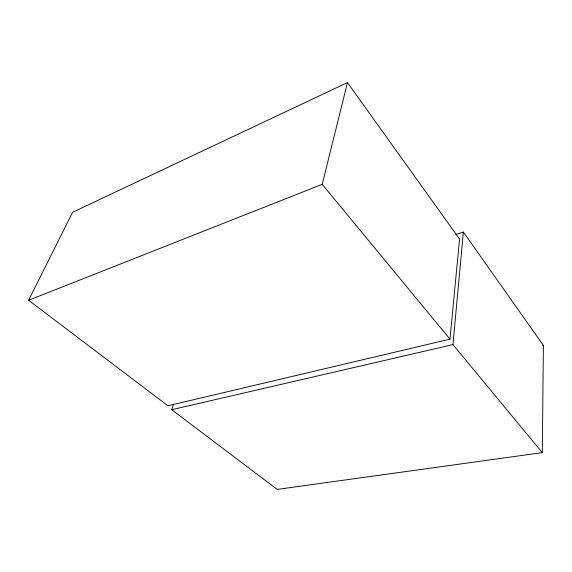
<?xml version="1.0" encoding="UTF-8"?>
<svg xmlns="http://www.w3.org/2000/svg" width="572" height="572" viewBox="0 0 572 572"><rect width="100%" height="100%" fill="white"/><g stroke="black" fill="none" stroke-linecap="round" stroke-linejoin="round"><path stroke-width="0.86" d="M173.609 404.054L171.743 409.709L277.148 489.417L542.299 452.631L543.4 345.431L463.377 232.075L455.72 234.491M542.299 452.631L452.938 344.601L463.377 232.075L463.02 232.783M449.964 339.146L459.559 239.067L347.469 82.582L72.565 212.291L28.6 300.264L167.932 405.784L449.964 339.146L322.222 184.334L347.469 82.582M28.6 300.264L322.222 184.334M171.743 409.709L452.938 344.601M542.499 345.202L543.4 345.431"/></g></svg>
